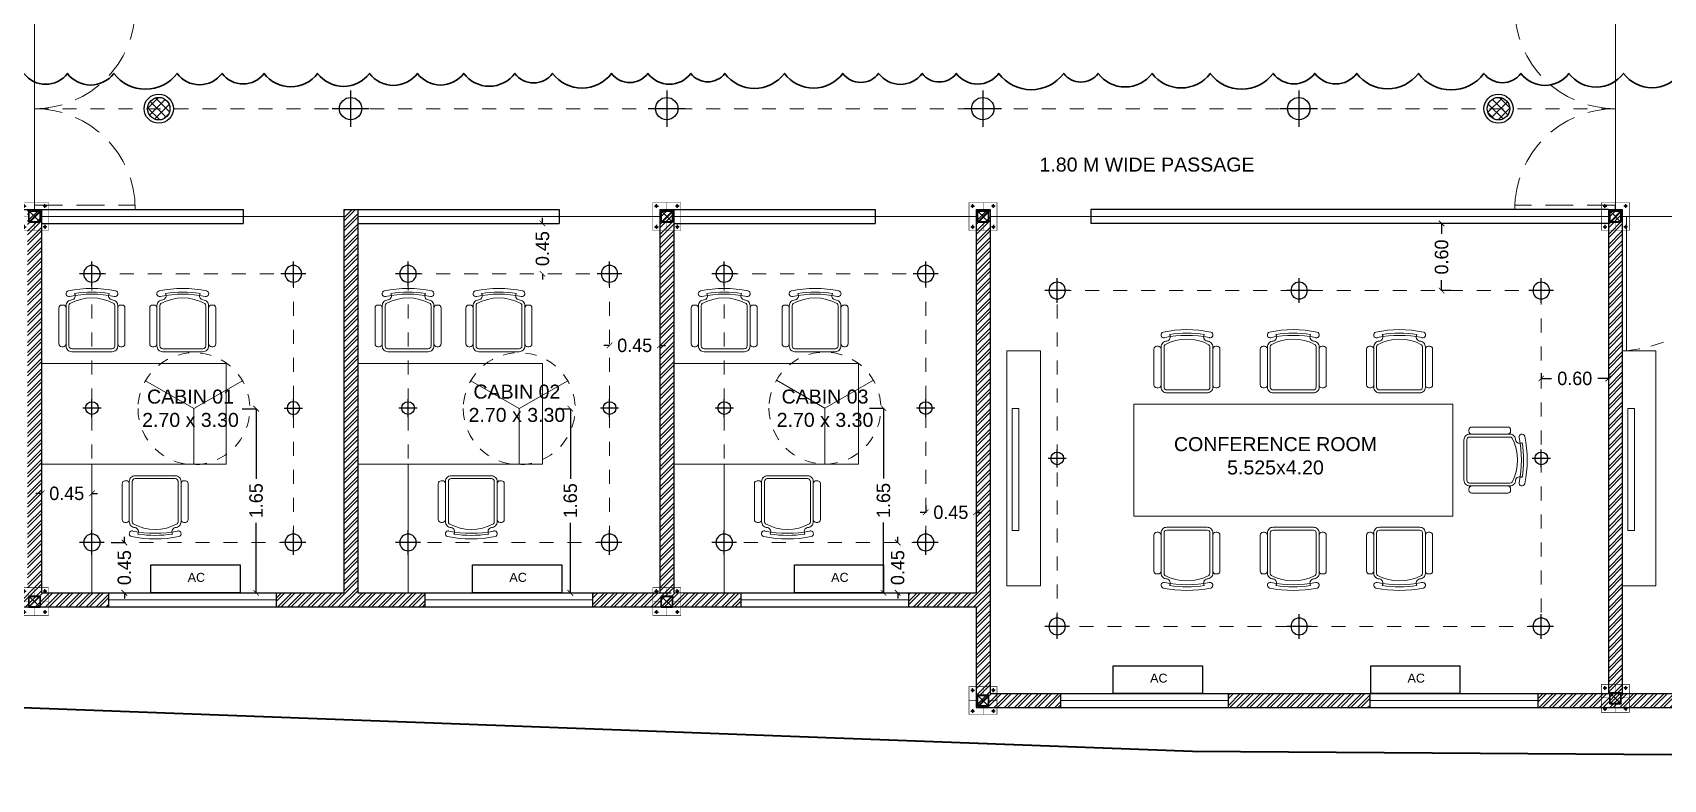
# Model space of a CAD drawing. Header units: metres. Extents: x 494 to 1845, y -666 to 1061.
# Drawn here: x 1502.54 to 1517.11, y 199.04 to 205.71 of the extents above; entities that cross this region are included whole.
import ezdxf

# ---------------------------------------------------------------- set-up
doc = ezdxf.new("R2010")
doc.units = ezdxf.units.M
doc.header["$MEASUREMENT"] = 0
for name, pattern in [('1', [0]), ('141011 - Typical Flr Plans -1 - 1.5 & 1-2 BHK_ Kolshet Namrata1$0$HIDDEN', [0.375, 0.25, -0.125]), ('_ZCAD_DYNDIM_LINETYPE_DATA_NAME_', [0.25, 0.125, -0.125]), ('ACAD_ISO02W100', [15, 12, -3]), ('HIDDEN', [0.375, 0.25, -0.125])]:
    doc.linetypes.add(name, pattern=pattern)
doc.layers.get('Defpoints').update_dxf_attribs({"color": 12})
for name, color, linetype, lineweight in [('A-Wall', 7, 'Continuous', 18), ('ARCHITECTURAL COMMENTS', 2, 'Continuous', 30), ('DIMENSION', 8, 'Continuous', 5), ('ele ref line', 44, 'Continuous', 9), ('elec block', 14, 'Continuous', 9), ('Grid', 1, 'Continuous', 25), ('SCPL_BOLTS', 11, 'Continuous', 15), ('SCPL_ST PLATE', 222, 'Continuous', 0), ('VDA - FALSE CEILING', 7, 'Continuous', 5), ('VDA-DOOR', 23, 'Continuous', 5), ('VDA-HATCH', 8, 'Continuous', 9), ('VDA-WALL', 250, 'Continuous', 25), ('VDA-WINDOW', 5, 'Continuous', 9), ('VDA_FURNITURE', 8, 'Continuous', 13)]:
    doc.layers.add(name, color=color, linetype=linetype, lineweight=lineweight)
for name, color, linetype in [('BASE PLATE', 3, 'Continuous'), ('COLUMN', 1, 'Continuous'), ('PLOT - SURVEY', 1, '1'), ('SCPL HIDDEN', 8, 'HIDDEN'), ('VDA-TEXT', 250, '1'), ('VDA-WALL BELOW', 8, 'Continuous'), ('VDA_ELECTRICAL FIXTURES', 7, 'Continuous')]:
    doc.layers.add(name, color=color, linetype=linetype)
doc.styles.add('arial', font='arial.ttf', dxfattribs={"height": 0.3})
doc.styles.add('RS', font='GOTHIC.TTF')
doc.styles.get("Standard").update_dxf_attribs({"font": 'arial.ttf'})
doc.dimstyles.new('SMALL', dxfattribs={"dimtxt": 0.16, "dimasz": 0.05, "dimexe": 0, "dimexo": 0, "dimgap": 0.05, "dimtad": 0, "dimdec": 1, "dimzin": 0, "dimdsep": 46, "dimtxsty": 'RS', "dimblk": 'ARCHTICK', "dimcen": 2.5, "dimclrd": 256, "dimclre": 256, "dimclrt": 5, "dimadec": 0, "dimazin": 0, "dimtfac": 1, "dimtofl": 0, "dimtmove": 0, "dimatfit": 3, "dimldrblk": 'ARCHTICK', "dimfxl": 0, "dimtolj": 1, "dimtzin": 0, "dimarcsym": 0})

# ---------------------------------------------------------------- blocks, each defined once
blk = doc.blocks.new('cabin table')
at = {"layer": 'VDA_FURNITURE'}
for p, q in [((-1.65, -0.9), (-1.65, 0)), ((-1.65, 0), (0, 0)), ((0, 0), (0, -0.9)), ((0, -0.9), (-1.65, -0.9))]:
    blk.add_line(p, q, dxfattribs=at)
blk = doc.blocks.new('side')
at = {"layer": 'VDA_FURNITURE', "color": 8}
for p, q in [((0, 1.15), (-0.45, 1.15)), ((-0.45, 1.15), (-0.45, 0)), ((0, 0), (0, 1.15)), ((-0.45, 0), (0, 0))]:
    blk.add_line(p, q, dxfattribs=at)
blk = doc.blocks.new('chair')
at = {"layer": 'VDA_FURNITURE'}
for p, q in [((-0.231, -0.511), (-0.231, -0.511)), ((0.231, -0.511), (0.231, -0.511))]:
    blk.add_line(p, q, dxfattribs=at)
for points in [[(0.18, -0.462), (0.18, -0.462, 0.414214), (0.231, -0.411), (0.231, -0.051, 0.414214), (0.18, 0), (-0.18, 0, 0.414214), (-0.231, -0.051), (-0.231, -0.411, 0.414214), (-0.18, -0.462)], [(0.197, -0.43, 0.211652), (0.205, -0.411), (0.205, -0.051, 0.414214), (0.18, -0.026), (-0.18, -0.026, 0.414214), (-0.205, -0.051), (-0.205, -0.411, 0.211652), (-0.197, -0.43)]]:
    blk.add_lwpolyline(points, format="xyb", dxfattribs=at)
for points in [[(-0.27, -0.045), (-0.257, -0.045, -0.414214), (-0.231, -0.071), (-0.231, -0.392, -0.414214), (-0.257, -0.417), (-0.27, -0.417, -0.414214), (-0.295, -0.392), (-0.295, -0.071, -0.414214)], [(0.27, -0.045), (0.257, -0.045, 0.414214), (0.231, -0.071), (0.231, -0.392, 0.414214), (0.257, -0.417), (0.27, -0.417, 0.414214), (0.295, -0.392), (0.295, -0.071, 0.414214)]]:
    blk.add_lwpolyline(points, format="xyb", close=True, dxfattribs=at)
for centre, radius, start, end in [((0, -0.068), 0.412, 241.4547, 298.5453), ((-0.206, -0.518), 0.0257, 163.7398, 255.8623), ((-0.206, -0.518), 0.0257, 75.8623, 163.7398), ((0, 0.485), 1.05, 258.3098, 281.6902), ((0, 0.487), 1.001, 258.4635, 281.5365), ((-0.188, -0.5), 0.0389, 327.8157, 77.159), ((0, 0.487), 1.02, 261.2358, 278.7642), ((0.188, -0.5), 0.0389, 102.841, 212.1843), ((0.206, -0.518), 0.0257, 16.2602, 104.1377), ((0.206, -0.518), 0.0257, 284.1377, 16.2602)]:
    blk.add_arc(centre, radius, start, end, dxfattribs=at)
blk = doc.blocks.new('for cabin')
at = {"layer": 'VDA_FURNITURE', "rotation": 180}
blk.add_blockref('chair', (-1.262, 2.154), dxfattribs=at)
at = {"layer": 'VDA_FURNITURE', "xscale": -1, "rotation": 180}
blk.add_blockref('chair', (-0.45, 2.154), dxfattribs=at)
at = {"layer": 'VDA_FURNITURE'}
for name, p in [('cabin table', (0, 2.05)), ('side', (0, 0))]:
    blk.add_blockref(name, p, dxfattribs=at)
at = {"layer": 'VDA_FURNITURE', "xscale": -1}
blk.add_blockref('chair', (-1.015, 1.046), dxfattribs=at)
blk = doc.blocks.new('screen')
at = {"layer": 'VDA_FURNITURE'}
for points in [[(0, 2.099), (-0.3, 2.099), (-0.3, 0), (0, 0)], [(-0.049, 1.584), (-0.108, 1.584), (-0.108, 0.495), (-0.049, 0.495)]]:
    blk.add_lwpolyline(points, close=True, dxfattribs=at)
blk = doc.blocks.new('confo table')
at = {"layer": 'VDA_FURNITURE'}
blk.add_lwpolyline([(0, 0), (0, 1), (2.85, 1), (2.85, 0)], close=True, dxfattribs=at)
blk = doc.blocks.new('confo seating')
at = {"layer": 'VDA_FURNITURE', "xscale": -1, "rotation": 180}
for p in [(-2.375, 0.6), (-0.475, 0.6)]:
    blk.add_blockref('chair', p, dxfattribs=at)
at = {"layer": 'VDA_FURNITURE'}
for p, rotation in [((-1.425, 0.6), 180), ((-2.95, 0), 270)]:
    blk.add_blockref('chair', p, dxfattribs=dict(at, rotation=rotation))
for name, p in [('confo table', (-2.85, -0.5)), ('chair', (-2.375, -0.6)), ('chair', (-0.475, -0.6))]:
    blk.add_blockref(name, p, dxfattribs=at)
at = {"layer": 'VDA_FURNITURE', "xscale": -1}
blk.add_blockref('chair', (-1.425, -0.6), dxfattribs=at)
blk = doc.blocks.new('afasfdas')
at = {"layer": 'VDA-DOOR', "color": 5, "linetype": '141011 - Typical Flr Plans -1 - 1.5 & 1-2 BHK_ Kolshet Namrata1$0$HIDDEN'}
for p, q in [((-0.038, -0.001), (-0.038, -0.9)), ((0, -0.001), (-0.038, -0.001)), ((0, -0.9), (0, -0.001)), ((-0.038, -0.9), (0, -0.9))]:
    blk.add_line(p, q, dxfattribs=at)
blk.add_arc((0, 0), 0.9, 180.0425, 270, dxfattribs=at)
blk = doc.blocks.new('dsafsdaf')
at = {"layer": 'VDA-DOOR'}
for p, q in [((0, 0.038), (1.2, 0.038)), ((0, 0), (0, 0.038)), ((1.2, 0), (0, 0)), ((1.2, 0.038), (1.2, 0))]:
    blk.add_line(p, q, dxfattribs=at)
at = {"layer": 'VDA-DOOR', "linetype": 'ACAD_ISO02W100', "ltscale": 0.01}
blk.add_arc((-0.078, -0.081), 1.283, 5.3091, 86.5329, dxfattribs=at)
blk = doc.blocks.new('athath')
at = {"layer": 'BASE PLATE', "const_width": 0.004}
blk.add_lwpolyline([(382058.464, 2057488.134), (382058.714, 2057488.134), (382058.714, 2057487.884), (382058.464, 2057487.884)], close=True, dxfattribs=at)
at = {"layer": 'COLUMN', "color": 5, "lineweight": 30}
for p, q in [((382058.639, 2057488.059), (382058.539, 2057487.959)), ((382058.639, 2057487.959), (382058.539, 2057488.059))]:
    blk.add_line(p, q, dxfattribs=at)
blk.add_lwpolyline([(382058.539, 2057488.059), (382058.539, 2057487.959), (382058.639, 2057487.959), (382058.639, 2057488.059)], close=True, dxfattribs=at)
at = {"layer": 'Grid', "color": 5, "const_width": 0.002}
blk.add_lwpolyline([(382058.539, 2057488.059), (382058.639, 2057488.059), (382058.639, 2057487.959), (382058.539, 2057487.959)], close=True, dxfattribs=at)
at = {"layer": 'Grid', "color": 5}
blk.add_lwpolyline([(382058.542, 2057488.056), (382058.636, 2057488.056), (382058.636, 2057487.962), (382058.542, 2057487.962)], close=True, dxfattribs=at)
at = {"layer": 'SCPL HIDDEN'}
for p, q in [((382058.513, 2057488.102), (382058.479, 2057488.102)), ((382058.496, 2057488.119), (382058.496, 2057488.085)), ((382058.665, 2057488.102), (382058.699, 2057488.102)), ((382058.682, 2057488.119), (382058.682, 2057488.085)), ((382058.513, 2057487.916), (382058.479, 2057487.916)), ((382058.496, 2057487.899), (382058.496, 2057487.933)), ((382058.665, 2057487.916), (382058.699, 2057487.916)), ((382058.682, 2057487.899), (382058.682, 2057487.933))]:
    blk.add_line(p, q, dxfattribs=at)
at = {"layer": 'SCPL_BOLTS'}
for centre in [(382058.496, 2057488.102), (382058.682, 2057488.102), (382058.496, 2057487.916), (382058.682, 2057487.916)]:
    blk.add_circle(centre, 0.0103, dxfattribs=at)
at = {"layer": 'SCPL_ST PLATE', "const_width": 0.002}
for points in [[(382058.586, 2057488.134), (382058.593, 2057488.134), (382058.593, 2057488.059), (382058.586, 2057488.059)], [(382058.464, 2057488.012), (382058.464, 2057488.005), (382058.539, 2057488.005), (382058.539, 2057488.012)], [(382058.586, 2057487.884), (382058.593, 2057487.884), (382058.593, 2057487.959), (382058.586, 2057487.959)], [(382058.639, 2057488.005), (382058.639, 2057488.012), (382058.714, 2057488.012), (382058.714, 2057488.005)]]:
    blk.add_lwpolyline(points, close=True, dxfattribs=at)
blk = doc.blocks.new('FDG GHGS')
at = {"layer": 'VDA_ELECTRICAL FIXTURES', "color": 1}
blk.add_lwpolyline([(2747.225, -2336.761), (2751.192, -2336.761), (2751.192, -2338.001), (2747.225, -2338.001)], close=True, dxfattribs=at)
at = {"layer": 'VDA_ELECTRICAL FIXTURES', "extrusion": (-0.000127556, -1.52776e-05, 1), "insert": (2749.25, -2337.113, 0), "char_height": 0.4, "width": 11.8893, "attachment_point": 2, "text_direction": (1, 0, 0.000128)}
blk.add_mtext('AC', dxfattribs=at)
blk = doc.blocks.new('12w')
at = {"layer": 'VDA_ELECTRICAL FIXTURES', "color": 5, "ltscale": 0.1}
for p, q in [((87906.82, 3820.47), (87913.75, 3820.47)), ((87910.28, 3817.04), (87910.28, 3823.9))]:
    blk.add_line(p, q, dxfattribs=at)
blk.add_circle((87910.28, 3820.47), 2.32, dxfattribs=at)
blk = doc.blocks.new('AEYTUU')
at = {"layer": 'VDA_ELECTRICAL FIXTURES', "color": 6, "ltscale": 0.1}
for p, q in [((8243.959, -3482.814), (8243.959, -3482.69)), ((8244.022, -3482.752), (8243.896, -3482.752))]:
    blk.add_line(p, q, dxfattribs=at)
blk.add_circle((8243.959, -3482.752), 0.0437, dxfattribs=at)
blk = doc.blocks.new('RJRTYJTY')
at = {"layer": 'VDA_ELECTRICAL FIXTURES', "color": 1}
for p, q in [((1034.139, 54.946), (1034.139, 55.192)), ((1034.264, 55.069), (1034.014, 55.069))]:
    blk.add_line(p, q, dxfattribs=at)
blk.add_circle((1034.139, 55.069), 0.0753, dxfattribs=at)
blk = doc.blocks.new('aeyhaeth')
at = {"layer": 'VDA_ELECTRICAL FIXTURES'}
h = blk.add_hatch(dxfattribs=at)
h.set_pattern_fill('ANSI37', color=4, scale=0.3)
h.set_pattern_definition([(45, (8241.066147, -3536.744873), (-0.0265165, 0.0265165), []), (135, (8241.066147, -3536.744873), (-0.0265165, -0.0265165), [])])
h.paths.add_polyline_path([(8241.2001, -3536.6779, 1), (8241.0661, -3536.6779, 1)])
at = {"layer": 'VDA_ELECTRICAL FIXTURES', "color": 4}
for radius in [0.087, 0.067]:
    blk.add_circle((8241.1331, -3536.6779), radius, dxfattribs=at)
blk = doc.blocks.new('FAN 1')
at = {"layer": 'elec block', "color": 68, "true_color": 0x394d00}
for q in [(-3723.118, 868.374), (-3722.079, 868.374), (-3722.598, 867.474)]:
    blk.add_line((-3722.598, 868.074), q, dxfattribs=at)
at = {"layer": 'elec block', "color": 68, "linetype": '141011 - Typical Flr Plans -1 - 1.5 & 1-2 BHK_ Kolshet Namrata1$0$HIDDEN', "ltscale": 0.15, "true_color": 0x394d00}
blk.add_circle((-3722.598, 868.074), 0.6, dxfattribs=at)
blk = doc.blocks.new('_ArchTick')
at = {"color": 0, "linetype": 'ByBlock', "const_width": 0.15}
blk.add_lwpolyline([(-0.5, -0.5), (0.5, 0.5)], dxfattribs=at)
blk = doc.blocks.new('*D1231')
at = {"layer": 'Defpoints', "color": 0}
for p in [(1503.241, 201.156), (1503.241, 200.707), (1503.36, 200.707)]:
    blk.add_point(p, dxfattribs=at)
at = {"layer": 'DIMENSION', "lineweight": -2}
for p, q in [((1503.241, 201.156), (1503.36, 201.156)), ((1503.36, 201.156), (1503.36, 201.206)), ((1503.241, 200.707), (1503.36, 200.707)), ((1503.36, 200.707), (1503.36, 200.657))]:
    blk.add_line(p, q, dxfattribs=at)
at = {"layer": 'DIMENSION', "lineweight": -2, "xscale": 0.05, "yscale": 0.05, "zscale": 0.05}
for p, rotation in [((1503.36, 201.156), 270), ((1503.36, 200.707), 90)]:
    blk.add_blockref('_ArchTick', p, dxfattribs=dict(at, rotation=rotation))
at = {"layer": 'DIMENSION', "color": 5, "insert": (1503.36, 200.932), "char_height": 0.12, "attachment_point": 5, "rotation": 90, "style": 'RS'}
blk.add_mtext('\\A1;0.45', dxfattribs=at)
blk = doc.blocks.new('*D1232')
at = {"layer": 'Defpoints', "color": 0}
for p in [(1502.62, 201.595), (1502.62, 201.595), (1503.07, 201.595)]:
    blk.add_point(p, dxfattribs=at)
at = {"layer": 'DIMENSION', "lineweight": -2}
for p, q in [((1502.62, 201.595), (1502.57, 201.595)), ((1502.62, 201.595), (1502.62, 201.595)), ((1503.07, 201.595), (1503.07, 201.595)), ((1503.07, 201.595), (1503.12, 201.595))]:
    blk.add_line(p, q, dxfattribs=at)
at = {"layer": 'DIMENSION', "lineweight": -2, "xscale": 0.05, "yscale": 0.05, "zscale": 0.05}
blk.add_blockref('_ArchTick', (1502.62, 201.595), dxfattribs=at)
at = {"layer": 'DIMENSION', "lineweight": -2, "xscale": 0.05, "yscale": 0.05, "zscale": 0.05, "rotation": 180}
blk.add_blockref('_ArchTick', (1503.07, 201.595), dxfattribs=at)
at = {"layer": 'DIMENSION', "color": 5, "insert": (1502.845, 201.595), "char_height": 0.12, "attachment_point": 5, "style": 'RS'}
blk.add_mtext('\\A1;0.45', dxfattribs=at)
blk = doc.blocks.new('*D1233')
at = {"layer": 'Defpoints', "color": 0}
for p in [(1507.096, 204.007), (1507.096, 204.007), (1507.096, 203.557)]:
    blk.add_point(p, dxfattribs=at)
at = {"layer": 'DIMENSION', "lineweight": -2}
for p, q in [((1507.096, 204.007), (1507.096, 204.057)), ((1507.096, 204.007), (1507.096, 204.007)), ((1507.096, 203.557), (1507.096, 203.557)), ((1507.096, 203.557), (1507.096, 203.507))]:
    blk.add_line(p, q, dxfattribs=at)
at = {"layer": 'DIMENSION', "lineweight": -2, "xscale": 0.05, "yscale": 0.05, "zscale": 0.05}
for p, rotation in [((1507.096, 204.007), 270), ((1507.096, 203.557), 90)]:
    blk.add_blockref('_ArchTick', p, dxfattribs=dict(at, rotation=rotation))
at = {"layer": 'DIMENSION', "color": 5, "insert": (1507.096, 203.782), "char_height": 0.12, "attachment_point": 5, "rotation": 90, "style": 'RS'}
blk.add_mtext('\\A1;0.45', dxfattribs=at)
blk = doc.blocks.new('*D1234')
at = {"layer": 'Defpoints', "color": 0}
for p in [(1507.695, 202.917), (1508.145, 202.917), (1508.145, 202.917)]:
    blk.add_point(p, dxfattribs=at)
at = {"layer": 'DIMENSION', "lineweight": -2}
for p, q in [((1507.695, 202.917), (1507.645, 202.917)), ((1507.695, 202.917), (1507.695, 202.917)), ((1508.145, 202.917), (1508.145, 202.917)), ((1508.145, 202.917), (1508.195, 202.917))]:
    blk.add_line(p, q, dxfattribs=at)
at = {"layer": 'DIMENSION', "lineweight": -2, "xscale": 0.05, "yscale": 0.05, "zscale": 0.05}
blk.add_blockref('_ArchTick', (1507.695, 202.917), dxfattribs=at)
at = {"layer": 'DIMENSION', "lineweight": -2, "xscale": 0.05, "yscale": 0.05, "zscale": 0.05, "rotation": 180}
blk.add_blockref('_ArchTick', (1508.145, 202.917), dxfattribs=at)
at = {"layer": 'DIMENSION', "color": 5, "insert": (1507.92, 202.917), "char_height": 0.12, "attachment_point": 5, "style": 'RS'}
blk.add_mtext('\\A1;0.45', dxfattribs=at)
blk = doc.blocks.new('*D1235')
at = {"layer": 'Defpoints', "color": 0}
for p in [(1503.982, 202.352), (1503.883, 200.707), (1504.537, 200.707)]:
    blk.add_point(p, dxfattribs=at)
at = {"layer": 'DIMENSION', "lineweight": -2}
for p, q in [((1504.412, 202.352), (1504.537, 202.352)), ((1504.537, 202.352), (1504.537, 201.726)), ((1504.537, 200.707), (1504.537, 201.333)), ((1504.412, 200.707), (1504.537, 200.707))]:
    blk.add_line(p, q, dxfattribs=at)
at = {"layer": 'DIMENSION', "lineweight": -2, "xscale": 0.05, "yscale": 0.05, "zscale": 0.05}
for p, rotation in [((1504.537, 202.352), 90), ((1504.537, 200.707), 270)]:
    blk.add_blockref('_ArchTick', p, dxfattribs=dict(at, rotation=rotation))
at = {"layer": 'DIMENSION', "color": 5, "insert": (1504.537, 201.53), "char_height": 0.12, "attachment_point": 5, "rotation": 90, "style": 'RS'}
blk.add_mtext('\\A1;1.65', dxfattribs=at)
blk = doc.blocks.new('*D1236')
at = {"layer": 'Defpoints', "color": 0}
for p in [(1506.888, 202.352), (1506.87, 200.707), (1507.345, 200.707)]:
    blk.add_point(p, dxfattribs=at)
at = {"layer": 'DIMENSION', "lineweight": -2}
for p, q in [((1507.22, 202.352), (1507.345, 202.352)), ((1507.345, 202.352), (1507.345, 201.726)), ((1507.345, 200.707), (1507.345, 201.333)), ((1507.22, 200.707), (1507.345, 200.707))]:
    blk.add_line(p, q, dxfattribs=at)
at = {"layer": 'DIMENSION', "lineweight": -2, "xscale": 0.05, "yscale": 0.05, "zscale": 0.05}
for p, rotation in [((1507.345, 202.352), 90), ((1507.345, 200.707), 270)]:
    blk.add_blockref('_ArchTick', p, dxfattribs=dict(at, rotation=rotation))
at = {"layer": 'DIMENSION', "color": 5, "insert": (1507.345, 201.53), "char_height": 0.12, "attachment_point": 5, "rotation": 90, "style": 'RS'}
blk.add_mtext('\\A1;1.65', dxfattribs=at)
blk = doc.blocks.new('*D1237')
at = {"layer": 'Defpoints', "color": 0}
for p in [(1509.521, 202.357), (1509.521, 200.707), (1510.143, 200.707)]:
    blk.add_point(p, dxfattribs=at)
at = {"layer": 'DIMENSION', "lineweight": -2}
for p, q in [((1510.018, 202.357), (1510.143, 202.357)), ((1510.143, 202.357), (1510.143, 201.728)), ((1510.143, 200.707), (1510.143, 201.336)), ((1510.018, 200.707), (1510.143, 200.707))]:
    blk.add_line(p, q, dxfattribs=at)
at = {"layer": 'DIMENSION', "lineweight": -2, "xscale": 0.05, "yscale": 0.05, "zscale": 0.05}
for p, rotation in [((1510.143, 202.357), 90), ((1510.143, 200.707), 270)]:
    blk.add_blockref('_ArchTick', p, dxfattribs=dict(at, rotation=rotation))
at = {"layer": 'DIMENSION', "color": 5, "insert": (1510.143, 201.532), "char_height": 0.12, "attachment_point": 5, "rotation": 90, "style": 'RS'}
blk.add_mtext('\\A1;1.65', dxfattribs=at)
blk = doc.blocks.new('*D1238')
at = {"layer": 'Defpoints', "color": 0}
for p in [(1510.52, 201.488), (1510.97, 201.488), (1510.97, 201.426)]:
    blk.add_point(p, dxfattribs=at)
at = {"layer": 'DIMENSION', "lineweight": -2}
for p, q in [((1510.52, 201.426), (1510.47, 201.426)), ((1510.52, 201.488), (1510.52, 201.426)), ((1510.97, 201.488), (1510.97, 201.426)), ((1510.97, 201.426), (1511.02, 201.426))]:
    blk.add_line(p, q, dxfattribs=at)
at = {"layer": 'DIMENSION', "lineweight": -2, "xscale": 0.05, "yscale": 0.05, "zscale": 0.05}
blk.add_blockref('_ArchTick', (1510.52, 201.426), dxfattribs=at)
at = {"layer": 'DIMENSION', "lineweight": -2, "xscale": 0.05, "yscale": 0.05, "zscale": 0.05, "rotation": 180}
blk.add_blockref('_ArchTick', (1510.97, 201.426), dxfattribs=at)
at = {"layer": 'DIMENSION', "color": 5, "insert": (1510.745, 201.426), "char_height": 0.12, "attachment_point": 5, "style": 'RS'}
blk.add_mtext('\\A1;0.45', dxfattribs=at)
blk = doc.blocks.new('*D1239')
at = {"layer": 'Defpoints', "color": 0}
for p in [(1510.27, 201.157), (1510.27, 200.707), (1510.27, 200.707)]:
    blk.add_point(p, dxfattribs=at)
at = {"layer": 'DIMENSION', "lineweight": -2}
for p, q in [((1510.27, 201.157), (1510.27, 201.207)), ((1510.27, 201.157), (1510.27, 201.157)), ((1510.27, 200.707), (1510.27, 200.707)), ((1510.27, 200.707), (1510.27, 200.657))]:
    blk.add_line(p, q, dxfattribs=at)
at = {"layer": 'DIMENSION', "lineweight": -2, "xscale": 0.05, "yscale": 0.05, "zscale": 0.05}
for p, rotation in [((1510.27, 201.157), 270), ((1510.27, 200.707), 90)]:
    blk.add_blockref('_ArchTick', p, dxfattribs=dict(at, rotation=rotation))
at = {"layer": 'DIMENSION', "color": 5, "insert": (1510.27, 200.932), "char_height": 0.12, "attachment_point": 5, "rotation": 90, "style": 'RS'}
blk.add_mtext('\\A1;0.45', dxfattribs=at)
blk = doc.blocks.new('*D1240')
at = {"layer": 'Defpoints', "color": 0}
for p in [(1516.02, 202.67), (1516.62, 202.67), (1516.62, 202.622)]:
    blk.add_point(p, dxfattribs=at)
at = {"layer": 'DIMENSION', "lineweight": -2}
for p, q in [((1516.02, 202.67), (1516.02, 202.622)), ((1516.02, 202.622), (1516.113, 202.622)), ((1516.62, 202.622), (1516.527, 202.622)), ((1516.62, 202.67), (1516.62, 202.622))]:
    blk.add_line(p, q, dxfattribs=at)
at = {"layer": 'DIMENSION', "lineweight": -2, "xscale": 0.05, "yscale": 0.05, "zscale": 0.05, "rotation": 180}
blk.add_blockref('_ArchTick', (1516.02, 202.622), dxfattribs=at)
at = {"layer": 'DIMENSION', "lineweight": -2, "xscale": 0.05, "yscale": 0.05, "zscale": 0.05}
blk.add_blockref('_ArchTick', (1516.62, 202.622), dxfattribs=at)
at = {"layer": 'DIMENSION', "color": 5, "insert": (1516.32, 202.622), "char_height": 0.12, "attachment_point": 5, "style": 'RS'}
blk.add_mtext('\\A1;0.60', dxfattribs=at)
blk = doc.blocks.new('*D1241')
at = {"layer": 'Defpoints', "color": 0}
for p in [(1515.13, 204.007), (1515.213, 204.007), (1515.213, 203.407)]:
    blk.add_point(p, dxfattribs=at)
at = {"layer": 'DIMENSION', "lineweight": -2}
for p, q in [((1515.213, 204.007), (1515.13, 204.007)), ((1515.13, 204.007), (1515.13, 203.914)), ((1515.13, 203.407), (1515.13, 203.5)), ((1515.213, 203.407), (1515.13, 203.407))]:
    blk.add_line(p, q, dxfattribs=at)
at = {"layer": 'DIMENSION', "lineweight": -2, "xscale": 0.05, "yscale": 0.05, "zscale": 0.05}
for p, rotation in [((1515.13, 204.007), 90), ((1515.13, 203.407), 270)]:
    blk.add_blockref('_ArchTick', p, dxfattribs=dict(at, rotation=rotation))
at = {"layer": 'DIMENSION', "color": 5, "insert": (1515.13, 203.707), "char_height": 0.12, "attachment_point": 5, "rotation": 90, "style": 'RS'}
blk.add_mtext('\\A1;0.60', dxfattribs=at)

msp = doc.modelspace()

# ---------------------------------------------------------------- hatches: boundary and pattern name
at = {"layer": 'VDA-HATCH'}
h = msp.add_hatch(dxfattribs=at)
h.set_pattern_fill('ANSI32', color=256, scale=0.17)
h.set_pattern_definition([(45, (87.25276, -69.2983), (-0.0450780573, 0.0450780573), []), (45, (87.28281, -69.2983), (-0.0450780573, 0.0450780573), [])])
h.paths.add_polyline_path([(1538.92, 213.3839), (1538.9188, 213.5098), (1520.0856, 211.107), (1489.37, 211.107), (1489.37, 210.982), (1520.0935, 210.982)])
h.paths.add_polyline_path([(1500.295, 200.707), (1500.295, 204.132), (1500.42, 204.132), (1500.42, 200.582), (1495.7856, 200.582), (1495.7856, 200.707)])
h.paths.add_polyline_path([(1501.62, 200.582), (1501.62, 200.707), (1502.495, 200.707), (1502.495, 204.132), (1502.5575, 204.132), (1502.62, 204.132), (1502.62, 200.707), (1503.22, 200.707), (1503.22, 200.582)])
h.paths.add_polyline_path([(1507.545, 200.582), (1507.545, 200.707), (1508.145, 200.707), (1508.145, 204.132), (1508.27, 204.132), (1508.27, 200.707), (1508.87, 200.707), (1508.87, 200.582)])
h.paths.add_polyline_path([(1504.72, 200.582), (1504.72, 200.707), (1505.32, 200.707), (1505.32, 204.132), (1505.445, 204.132), (1505.445, 200.707), (1506.045, 200.707), (1506.045, 200.582)])
h.paths.add_polyline_path([(1510.37, 200.582), (1510.37, 200.707), (1510.97, 200.707), (1510.97, 204.132), (1511.095, 204.132), (1511.095, 200.582)])
h.paths.add_polyline_path([(1543.99, 209.8946), (1543.99, 209.9821), (1544.715, 209.9821), (1544.715, 209.8571), (1544.115, 209.8571), (1544.115, 208.6571), (1543.99, 208.6571)])
h.paths.add_polyline_path([(1541.1836, 213.7987), (1542.1382, 213.9205), (1542.3119, 213.9427), (1542.3384, 213.9461), (1543.192, 214.055), (1543.2078, 213.931), (1541.1994, 213.6747)])
h.paths.add_polyline_path([(1546.515, 214.4789), (1546.64, 214.4789), (1546.64, 209.5571), (1546.515, 209.5571)])
h.paths.add_polyline_path([(1489.37, 200.707), (1493.9856, 200.707), (1493.9856, 200.582), (1489.37, 200.582)])
h.paths.add_polyline_path([(1544.9775, 214.2828), (1544.9933, 214.1588), (1546.515, 214.3529), (1546.515, 214.4789)])
h.paths.add_polyline_path([(1524.195, 200.082), (1524.195, 203.107), (1524.32, 203.107), (1524.32, 200.082)])
h.paths.add_polyline_path([(1524.045, 204.007), (1524.045, 204.132), (1526.695, 204.132), (1526.695, 204.007)])
h.paths.add_polyline_path([(1526.695, 201.832), (1526.82, 201.832), (1526.82, 199.682), (1526.695, 199.682)])
h.paths.add_polyline_path([(1545.465, 209.8571), (1545.465, 209.9821), (1546.515, 209.9821), (1546.515, 209.8571)])
h.paths.add_polyline_path([(1525.67, 201.557), (1526.695, 201.557), (1526.695, 201.682), (1525.67, 201.682)])
h.paths.add_polyline_path([(1510.97, 199.682), (1510.97, 199.807), (1511.7262, 199.807), (1511.7262, 199.682)])
h.paths.add_polyline_path([(1513.2262, 199.682), (1513.2262, 199.807), (1514.4887, 199.807), (1514.4887, 199.682)])
h.paths.add_polyline_path([(1510.97, 200.582), (1510.97, 199.807), (1511.095, 199.807), (1511.095, 200.582)])
h.paths.add_polyline_path([(1523.445, 201.107), (1524.195, 201.107), (1524.195, 201.232), (1523.445, 201.232)])
h.paths.add_polyline_path([(1538.92, 213.5099), (1538.92, 213.3839), (1539.4139, 213.4469), (1539.3981, 213.5709)])
h.paths.add_polyline_path([(1525.67, 200.082), (1525.67, 200.807), (1525.795, 200.807), (1525.795, 200.082)])
h.paths.add_polyline_path([(1523.595, 202.7298), (1524.195, 202.7298), (1524.195, 202.8548), (1523.595, 202.8548)])
h.paths.add_polyline_path([(1523.745, 200.082), (1523.745, 200.207), (1524.195, 200.207), (1524.195, 200.082)])
h.paths.add_polyline_path([(1522.695, 200.082), (1522.695, 200.207), (1523.145, 200.207), (1523.145, 200.082)])
h.paths.add_polyline_path([(1536.245, 209.5571), (1536.37, 209.5571), (1536.37, 209.9821), (1536.245, 209.9821), (1536.245, 209.5571)])
h.paths.add_polyline_path([(1538.795, 209.5571), (1538.795, 209.9821), (1538.92, 209.9821), (1538.92, 209.5571)])
h.paths.add_polyline_path([(1541.615, 209.5571), (1541.615, 209.9821), (1541.74, 209.9821), (1541.74, 209.5571), (1541.615, 209.5571)])
h.paths.add_polyline_path([(1525.67, 200.082), (1525.295, 200.082), (1525.295, 200.207), (1525.67, 200.207)])
h.paths.add_polyline_path([(1524.32, 200.082), (1524.32, 200.207), (1524.695, 200.207), (1524.695, 200.082)])
h.paths.add_polyline_path([(1546.515, 208.6571), (1546.64, 208.6571), (1546.64, 208.9571), (1546.515, 208.9571)])
h.paths.add_polyline_path([(1525.795, 200.082), (1525.795, 200.207), (1525.945, 200.207), (1525.945, 200.082)])
h.paths.add_polyline_path([(1526.695, 200.082), (1526.545, 200.082), (1526.545, 200.207), (1526.695, 200.207)])
h.paths.add_polyline_path([(1515.9887, 199.807), (1515.9887, 199.682), (1522.695, 199.682), (1522.695, 204.132), (1517.945, 204.132), (1517.945, 204.007), (1522.57, 204.007), (1522.57, 199.807), (1516.745, 199.807), (1516.745, 204.132), (1516.62, 204.132), (1516.62, 199.807)])

# ---------------------------------------------------------------- linework, layer by layer
at = {"layer": 'ARCHITECTURAL COMMENTS'}
msp.add_lwpolyline([(1517.2663, 205.3467, -0.5), (1516.755, 205.3467, -0.5), (1516.2682, 205.3467, -0.5), (1515.8392, 205.3467, -0.5), (1515.5085, 205.3467, -0.5), (1514.9222, 205.3467, -0.5), (1514.3714, 205.3467, -0.5), (1513.9972, 205.3467, -0.5), (1513.6247, 205.3467, -0.5), (1513.0625, 205.3467, -0.5), (1512.5437, 205.3467, -0.5), (1512.0609, 205.3467, -0.5), (1511.7534, 205.3467, -0.5), (1511.1731, 205.3467, -0.5), (1510.7938, 205.3467, -0.5), (1510.4892, 205.3467, -0.5), (1510.0999, 205.3467, -0.5), (1509.7795, 205.3467, -0.5), (1509.2577, 205.3467, -0.5), (1508.7244, 205.3467, -0.5), (1508.4224, 205.3467, -0.5), (1508.0379, 205.3467, -0.5), (1507.7126, 205.3467, -0.5), (1507.186, 205.3467, -0.5), (1506.8492, 205.3467, -0.5), (1506.3921, 205.3467, -0.5), (1505.9781, 205.3467, -0.5), (1505.5496, 205.3467, -0.5), (1505.0871, 205.3467, -0.5), (1504.6084, 205.3467, -0.5), (1504.2331, 205.3467, -0.5), (1503.8311, 205.3467, -0.5), (1503.2658, 205.3467, -0.5), (1502.8509, 205.3467, -0.5), (1502.463, 205.3467, -0.5)], format="xyb", dxfattribs=at)
at = {"layer": 'PLOT - SURVEY', "color": 250, "linetype": 'Continuous', "lineweight": 40}
msp.add_lwpolyline([(1466.643, 218.1391), (1466.2263, 212.6308), (1465.8297, 210.2384), (1465.2718, 203.8625), (1465.1714, 200.8399), (1480.0173, 200.5204), (1512.9053, 199.2922), (1549.3013, 199.0406)], dxfattribs=at)
at = {"layer": 'VDA - FALSE CEILING', "color": 253, "linetype": '_ZCAD_DYNDIM_LINETYPE_DATA_NAME_'}
msp.add_line((1502.5575, 205.032), (1516.6825, 205.032), dxfattribs=at)
for points in [[(1503.07, 203.557), (1504.87, 203.557), (1504.87, 201.157), (1503.07, 201.157)], [(1505.895, 203.557), (1507.695, 203.557), (1507.695, 201.157), (1505.895, 201.157)], [(1510.52, 201.157), (1508.72, 201.157), (1508.72, 203.557), (1510.52, 203.557)], [(1516.02, 200.407), (1511.695, 200.407), (1511.695, 203.407), (1516.02, 203.407)]]:
    msp.add_lwpolyline(points, close=True, dxfattribs=at)
at = {"layer": 'VDA-DOOR'}
for p, q in [((1504.42, 204.0695), (1505.32, 204.0695)), ((1507.245, 204.0695), (1508.145, 204.0695)), ((1510.07, 204.0695), (1510.97, 204.0695)), ((1511.095, 204.0695), (1511.995, 204.0695)), ((1516.745, 204.0695), (1517.945, 204.0695))]:
    msp.add_line(p, q, dxfattribs=at)
at = {"layer": 'VDA-WALL'}
for p, q in [((1501.32, 204.132), (1502.62, 204.132)), ((1502.62, 204.132), (1502.62, 200.707)), ((1505.32, 204.132), (1505.32, 200.707)), ((1505.32, 204.132), (1505.445, 204.132)), ((1505.445, 204.132), (1505.445, 200.707)), ((1508.145, 204.132), (1508.145, 200.707)), ((1508.145, 204.132), (1508.27, 204.132)), ((1508.27, 204.132), (1508.27, 200.707)), ((1510.97, 204.132), (1510.97, 200.707)), ((1510.97, 204.132), (1511.095, 204.132)), ((1511.095, 204.132), (1511.095, 199.807)), ((1511.995, 204.132), (1511.995, 204.007)), ((1516.62, 204.132), (1516.745, 204.132)), ((1516.62, 204.132), (1516.62, 199.807)), ((1516.745, 204.132), (1516.745, 199.807)), ((1502.62, 200.707), (1503.22, 200.707)), ((1503.22, 200.582), (1503.22, 200.707)), ((1504.72, 200.707), (1505.32, 200.707)), ((1504.72, 200.582), (1504.72, 200.707)), ((1505.445, 200.707), (1506.045, 200.707)), ((1506.045, 200.707), (1506.045, 200.582)), ((1507.545, 200.707), (1508.245, 200.707)), ((1507.545, 200.582), (1507.545, 200.707)), ((1508.37, 200.707), (1508.87, 200.707)), ((1508.87, 200.582), (1508.87, 200.707)), ((1510.37, 200.707), (1510.97, 200.707)), ((1510.37, 200.582), (1510.37, 200.707)), ((1501.62, 200.582), (1503.22, 200.582)), ((1504.72, 200.582), (1506.045, 200.582)), ((1507.545, 200.582), (1508.87, 200.582)), ((1510.37, 200.582), (1510.97, 200.582)), ((1510.97, 200.582), (1510.97, 199.682)), ((1511.095, 199.807), (1511.7262, 199.807)), ((1511.7262, 199.807), (1511.7262, 199.682)), ((1513.2262, 199.807), (1514.4887, 199.807)), ((1513.2262, 199.682), (1513.2262, 199.807)), ((1514.4887, 199.807), (1514.4887, 199.682)), ((1515.9887, 199.807), (1522.57, 199.807)), ((1515.9887, 199.807), (1515.9887, 199.682)), ((1510.97, 199.682), (1511.7262, 199.682)), ((1513.2262, 199.682), (1514.4887, 199.682)), ((1515.9887, 199.682), (1522.695, 199.682))]:
    msp.add_line(p, q, dxfattribs=at)
at = {"layer": 'VDA-WALL BELOW'}
for p, q in [((1502.62, 204.132), (1504.42, 204.132)), ((1502.62, 204.007), (1504.4222, 204.007)), ((1504.42, 204.132), (1504.42, 204.007)), ((1505.445, 204.132), (1507.245, 204.132)), ((1505.445, 204.007), (1507.245, 204.007)), ((1507.245, 204.132), (1507.245, 204.007)), ((1508.27, 204.132), (1510.07, 204.132)), ((1508.27, 204.007), (1510.07, 204.007)), ((1510.07, 204.132), (1510.07, 204.007)), ((1516.62, 204.132), (1511.995, 204.132)), ((1511.995, 204.132), (1511.995, 204.007)), ((1516.62, 204.007), (1511.995, 204.007)), ((1503.22, 200.707), (1504.745, 200.707)), ((1506.045, 200.707), (1507.545, 200.707)), ((1508.87, 200.707), (1510.37, 200.707)), ((1503.22, 200.582), (1504.72, 200.582)), ((1506.045, 200.582), (1507.545, 200.582)), ((1508.87, 200.582), (1510.37, 200.582)), ((1511.7262, 199.807), (1513.2262, 199.807)), ((1514.4887, 199.807), (1515.9887, 199.807)), ((1511.7262, 199.682), (1513.2262, 199.682)), ((1514.4887, 199.682), (1515.9887, 199.682))]:
    msp.add_line(p, q, dxfattribs=at)
at = {"layer": 'VDA-WINDOW'}
for p, q in [((1502.5575, 204.17), (1502.5575, 205.894)), ((1516.6825, 204.17), (1516.6825, 205.894)), ((1502.62, 204.0695), (1504.47, 204.0695)), ((1505.445, 204.0695), (1507.245, 204.0695)), ((1508.27, 204.0695), (1510.12, 204.0695)), ((1516.62, 204.0695), (1511.995, 204.0695)), ((1503.22, 200.6445), (1504.72, 200.6445)), ((1506.045, 200.6445), (1507.545, 200.6445)), ((1508.87, 200.6445), (1510.37, 200.6445)), ((1511.7262, 199.7445), (1513.2262, 199.7445)), ((1514.4887, 199.7445), (1515.9887, 199.7445))]:
    msp.add_line(p, q, dxfattribs=at)

# ---------------------------------------------------------------- block references
at = {"layer": 'A-Wall', "color": 2, "xscale": 0.2008498186047711, "yscale": 0.2008498186047711, "zscale": 0.2008498186047711, "rotation": 360}
for p in [(951.817, 670.2941), (954.692, 670.2941), (957.567, 670.2941), (960.417, 669.3941), (962.717, 669.3941)]:
    msp.add_blockref('FDG GHGS', p, dxfattribs=at)
at = {"layer": 'COLUMN', "rotation": 89.99999999999999}
for p in [(2058990.5663, -381854.5197), (2058996.2163, -381854.5197), (2058999.0413, -381854.5197), (2059004.6913, -381854.5197), (2058990.5663, -381857.9605), (2058996.2163, -381857.9605), (2058999.0413, -381858.8447), (2059004.6913, -381858.8246)]:
    msp.add_blockref('athath', p, dxfattribs=at)
at = {"layer": 'ele ref line', "color": 14, "xscale": -0.8333333333335229, "yscale": 0.8333333333335229, "zscale": 0.8333333333335229}
for p in [(-1598.1832, -521.0428), (-1595.2769, -521.0428), (-1592.5452, -521.0383)]:
    msp.add_blockref('FAN 1', p, dxfattribs=at)
at = {"layer": 'VDA-DOOR', "color": 192}
for p, rotation in [((1502.5568, 205.932), 90), ((1516.6831, 204.132), 270.0000000000001)]:
    msp.add_blockref('afasfdas', p, dxfattribs=dict(at, rotation=rotation))
at = {"layer": 'VDA-DOOR', "color": 192, "xscale": -1}
for p, rotation in [((1516.6831, 205.932), 270), ((1502.5568, 204.132), 89.9999999999995)]:
    msp.add_blockref('afasfdas', p, dxfattribs=dict(at, rotation=rotation))
at = {"layer": 'VDA-DOOR', "rotation": 270}
msp.add_blockref('dsafsdaf', (1516.745, 204.0695), dxfattribs=at)
at = {"layer": 'VDA_ELECTRICAL FIXTURES', "xscale": 1.330577846820919, "yscale": 1.330577846820919, "zscale": 1.330577846820919, "rotation": 180}
for p in [(2881.3843, 278.3057), (2884.2083, 278.3057), (2887.0323, 278.3057), (2889.8563, 278.3057)]:
    msp.add_blockref('RJRTYJTY', p, dxfattribs=at)
at = {"layer": 'VDA_ELECTRICAL FIXTURES'}
for name, p, xscale, yscale, zscale in [('aeyhaeth', (-10858.0326, 5510.0489, 0), 1.5, 1.5, 1.5), ('aeyhaeth', (-10846.0613, 5510.0489, 0), 1.5, 1.5, 1.5), ('AEYTUU', (-9181.1008, 4716.004), 1.296, 1.296, 1.296), ('AEYTUU', (12189.0408, 4716.004), -1.296, 1.296, 1.296), ('AEYTUU', (-9178.2758, 4716.004), 1.296, 1.296, 1.296), ('AEYTUU', (-9176.4758, 4716.004), 1.296, 1.296, 1.296), ('AEYTUU', (-9175.4508, 4716.004), 1.296, 1.296, 1.296), ('AEYTUU', (-9173.6508, 4716.004), 1.296, 1.296, 1.296), ('AEYTUU', (-9172.4758, 4715.554), 1.296, 1.296, 1.296), ('AEYTUU', (-9168.1508, 4715.554), 1.296, 1.296, 1.296)]:
    msp.add_blockref(name, p, dxfattribs=dict(at, xscale=xscale, yscale=yscale, zscale=zscale))
at = {"layer": 'VDA_ELECTRICAL FIXTURES', "color": 55, "lineweight": 0, "xscale": -0.032002010394372, "yscale": 0.032002010394372, "zscale": 0.032002010394372}
for p in [(4316.3757, 81.2943), (4318.1757, 81.2943), (4319.2007, 81.2943), (4321.0007, 81.2943), (4322.0257, 81.2943), (4323.8257, 81.2943), (4325.0007, 81.1443), (4327.1632, 81.1443), (4329.3257, 81.1443), (4316.3757, 78.8943), (4318.1757, 78.8943), (4319.2007, 78.8943), (4321.0007, 78.8943), (4322.0257, 78.8943), (4323.8257, 78.8943), (4325.0007, 78.1443), (4327.1632, 78.1443), (4329.3257, 78.1443)]:
    msp.add_blockref('12w', p, dxfattribs=at)
at = {"layer": 'VDA_FURNITURE', "xscale": -1}
for name, p in [('for cabin', (1502.62, 200.707)), ('for cabin', (1505.445, 200.707)), ('for cabin', (1508.27, 200.707)), ('confo seating', (1512.3796, 201.8931)), ('screen', (1511.245, 200.7698)), ('screen', (1516.745, 200.7698))]:
    msp.add_blockref(name, p, dxfattribs=at)

# ---------------------------------------------------------------- texts
at = {"layer": 'VDA-TEXT', "char_height": 0.125, "width": 4.378113, "attachment_point": 5, "style": 'arial'}
for s, insert in [('1.80 M WIDE PASSAGE', (1512.4979, 204.5317)), ('CABIN 02\\P2.70 x 3.30', (1506.8674, 202.3994)), ('CABIN 01\\P2.70 x 3.30', (1503.9509, 202.3549)), ('\\pt16;CABIN 03\\P\\pi0;2.70 x 3.30', (1509.6206, 202.3554)), ('CONFERENCE ROOM^J5.525x4.20', (1513.6457, 201.9302))]:
    msp.add_mtext(s, dxfattribs=dict(at, insert=insert))

# ---------------------------------------------------------------- dimensions: what is measured, and where the dimension line sits
at = {"layer": 'DIMENSION'}
for base, p1, p2, picture, middle in [((1507.0963, 204.007), (1507.0963, 203.557), (1507.0963, 204.007), '*D1233', (1507.0963, 203.782)), ((1515.1296, 204.007), (1515.2131, 203.407), (1515.2131, 204.007), '*D1241', (1515.1296, 203.707)), ((1504.5369, 200.707), (1503.982, 202.3525), (1503.8827, 200.707), '*D1235', (1504.5369, 201.5297)), ((1507.3452, 200.707), (1506.8884, 202.3525), (1506.87, 200.707), '*D1236', (1507.3452, 201.5297)), ((1510.1434, 200.707), (1509.5212, 202.357), (1509.5212, 200.707), '*D1237', (1510.1434, 201.532)), ((1503.3604, 200.707), (1503.2412, 201.1565), (1503.2412, 200.707), '*D1231', (1503.3604, 200.9317)), ((1510.2702, 200.707), (1510.2702, 201.157), (1510.2702, 200.707), '*D1239', (1510.2702, 200.932))]:
    dim = msp.add_linear_dim(base=base, p1=p1, p2=p2, angle=90, dimstyle='SMALL', override={"dimtxt": 0.12, "dimdec": 2, "dimblk": 'ArchTick'}, dxfattribs=at)
    dim.commit()
    dim.dimension.update_dxf_attribs({"geometry": picture, "text_midpoint": middle})
for base, p1, p2, picture, middle in [((1508.145, 202.9171), (1507.695, 202.9171), (1508.145, 202.9171), '*D1234', (1507.92, 202.9171)), ((1516.62, 202.6223), (1516.02, 202.6702), (1516.62, 202.6702), '*D1240', (1516.32, 202.6223)), ((1502.62, 201.5953), (1503.07, 201.5953), (1502.62, 201.5953), '*D1232', (1502.845, 201.5953)), ((1510.97, 201.4262), (1510.52, 201.4883), (1510.97, 201.4883), '*D1238', (1510.745, 201.4262))]:
    dim = msp.add_linear_dim(base=base, p1=p1, p2=p2, dimstyle='SMALL', override={"dimtxt": 0.12, "dimdec": 2, "dimblk": 'ArchTick'}, dxfattribs=at)
    dim.commit()
    dim.dimension.update_dxf_attribs({"geometry": picture, "text_midpoint": middle})

doc.saveas('drawing.dxf')
